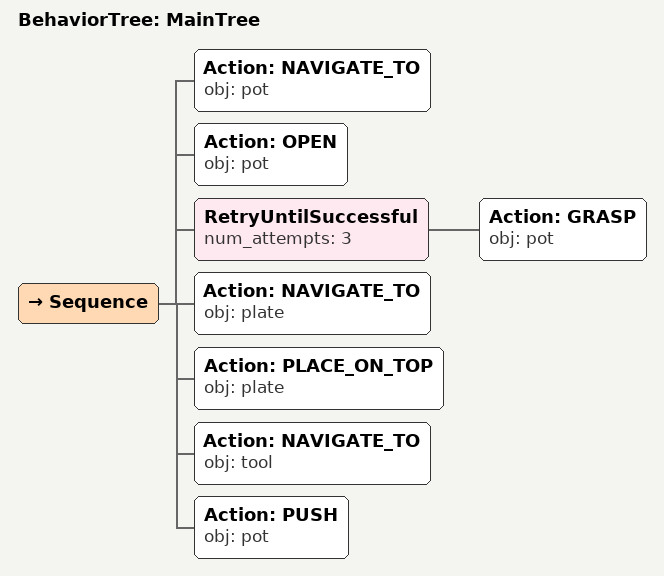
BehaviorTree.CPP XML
<root main_tree_to_execute="MainTree">
  <BehaviorTree ID="MainTree">
    <Sequence>
      <!-- Navigate to pot -->
      <Action ID="NAVIGATE_TO" obj="pot" />
      <!-- Open pot -->
      <Action ID="OPEN" obj="pot" />
      <!-- Retry GRASP pot up to 3 attempts -->
      <RetryUntilSuccessful num_attempts="3">
        <!-- Grasp pot -->
        <Action ID="GRASP" obj="pot" />
      </RetryUntilSuccessful>
      <!-- Navigate to plate -->
      <Action ID="NAVIGATE_TO" obj="plate" />
      <!-- Place on plate -->
      <Action ID="PLACE_ON_TOP" obj="plate" />
      <!-- Navigate to tool -->
      <Action ID="NAVIGATE_TO" obj="tool" />
      <!-- Push pot forward toward front edge of table -->
      <Action ID="PUSH" obj="pot" />
    </Sequence>
  </BehaviorTree>
</root>
